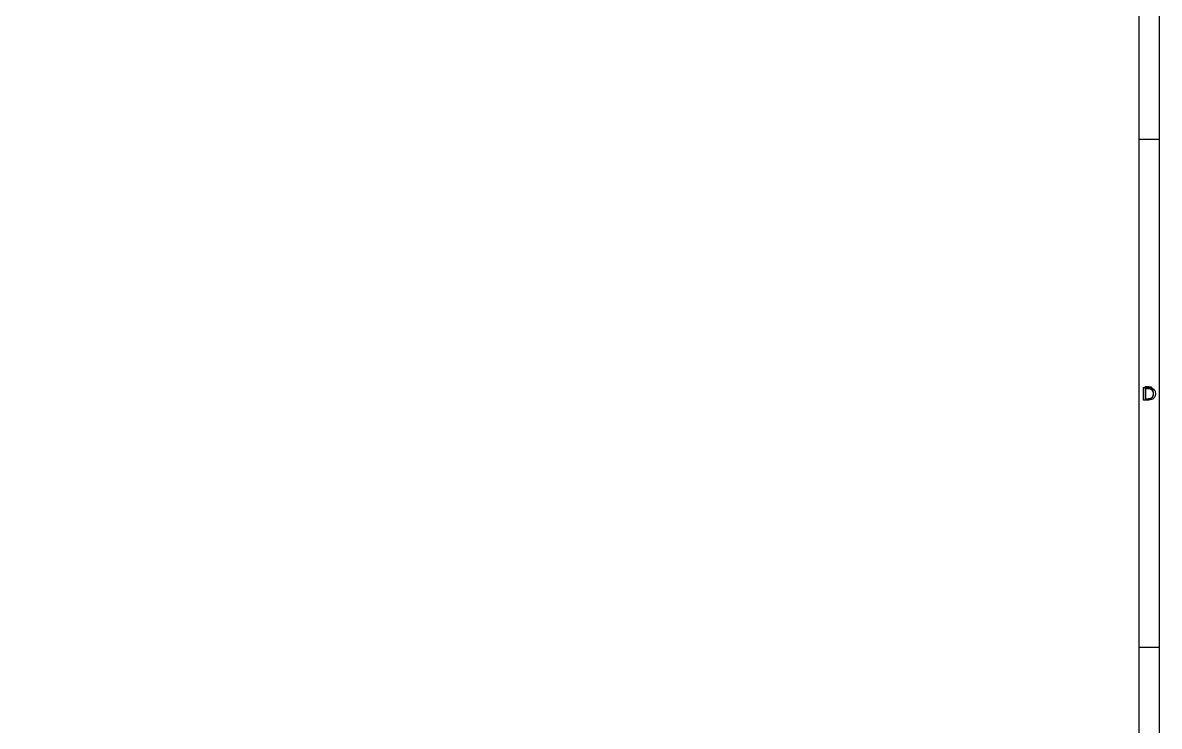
# Model space of a CAD drawing. Header units: millimetres. Extents: x 10 to 410, y 10 to 287.
# Drawn here: x 298 to 410, y 79.3 to 148.5 of the extents above; entities that cross this region are included whole.
import ezdxf

# ---------------------------------------------------------------- set-up
doc = ezdxf.new("R2010")
doc.units = ezdxf.units.MM
doc.layers.get('0').update_dxf_attribs({"linetype": 'CONTINUOUS'})

msp = doc.modelspace()

# ---------------------------------------------------------------- linework, layer by layer
at = {"color": 7}
for points in [[(10, 287.0022), (409.989, 287.0022), (409.989, 10), (10, 10)], [(12, 285.0022), (407.989, 285.0022), (407.989, 12), (12, 12)], [(408.6485, 111.4086), (408.6485, 112.7086), (408.958, 112.7086), (409.1438, 112.6467), (409.2676, 112.5229), (409.3295, 112.3991), (409.3914, 112.1515), (409.3914, 111.9657), (409.3295, 111.7181), (409.2676, 111.5943), (409.1438, 111.4705), (408.958, 111.4086)], [(409.42527, 111.98402)], [(409.62079, 111.98101)]]:
    msp.add_lwpolyline(points, close=True, dxfattribs=at)
for points in [[(409.989, 137.0022), (407.989, 137.0022)], [(408.78793, 111.35222), (408.4329, 111.35222), (408.4329, 112.61241), (408.78416, 112.61241)], [(408.79545, 112.46897), (408.61982, 112.46897), (408.61982, 111.49652), (408.79545, 111.49652)], [(409.989, 87.0022), (407.989, 87.0022)]]:
    msp.add_lwpolyline(points, dxfattribs=at)
for points in [[(408.78416, 112.61241), (408.921387, 112.61241), (409.030287, 112.603377), (409.11086, 112.58531)], [(409.01923, 112.45207), (408.956897, 112.463337), (408.882303, 112.46897), (408.79545, 112.46897)], [(409.1958, 112.39367), (409.1404, 112.42187), (409.081543, 112.441337), (409.01923, 112.45207)], [(409.11086, 112.58531), (409.192067, 112.567843), (409.26068, 112.543577), (409.3167, 112.51251)], [(409.36765, 112.23371), (409.32925, 112.301417), (409.271967, 112.354737), (409.1958, 112.39367)], [(409.3167, 112.51251), (409.412387, 112.45891), (409.486983, 112.387533), (409.54049, 112.29838)], [(409.42525, 111.98404), (409.42525, 112.08278), (409.40605, 112.166003), (409.36765, 112.23371)], [(409.37237, 111.73859), (409.407637, 111.804057), (409.42527, 111.885867), (409.42527, 111.98402)], [(409.62071, 111.98104), (409.62071, 111.8665), (409.59271, 111.76268), (409.53671, 111.66958)], [(409.54049, 112.29838), (409.594023, 112.209233), (409.62079, 112.103443), (409.62079, 111.98101)], [(409.09953, 111.37592), (409.020843, 111.36012), (408.916977, 111.35222), (408.78793, 111.35222)], [(408.79545, 111.49652), (408.885463, 111.49652), (408.963833, 111.502453), (409.03056, 111.51432)], [(409.03056, 111.51432), (409.097913, 111.526187), (409.159603, 111.548187), (409.21563, 111.58032)], [(409.31481, 111.45292), (409.25061, 111.417387), (409.17885, 111.39172), (409.09953, 111.37592)], [(409.21563, 111.58032), (409.285503, 111.620387), (409.33775, 111.673143), (409.37237, 111.73859)], [(409.53671, 111.66958), (409.48131, 111.576487), (409.407343, 111.504267), (409.31481, 111.45292)]]:
    msp.add_open_spline(points, degree=3, dxfattribs=at)

doc.saveas('drawing.dxf')
